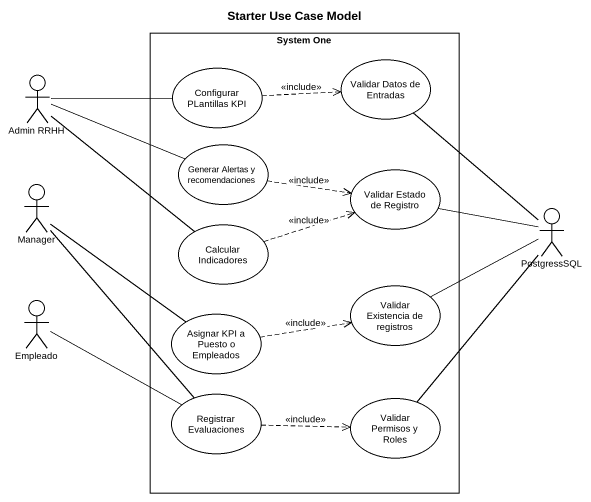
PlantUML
@startuml
title Starter Use Case Model
rectangle "System One" as System_One {
  usecase "Configurar PLantillas KPI" as Configurar_PLantillas_KPI
  usecase "Validar Datos de Entradas" as Validar_Datos_de_Entradas
  usecase "Generar Alertas y recomendaciones" as Generar_Alertas_y
  usecase "Validar Estado de Registro" as Validar_Estado_de_Registro
  usecase "Calcular Indicadores" as Calcular_Indicadores
  usecase "Validar Existencia de registros" as Validar_Existencia_de
  usecase "Asignar KPI a Puesto o Empleados" as Asignar_KPI_a_Puesto_o
  usecase "Registrar Evaluaciones" as Registrar_Evaluaciones
  usecase "Validar Permisos y Roles" as Validar_Permisos_y_Roles
}
actor "Admin RRHH" as Admin_RRHH
actor Manager
actor PostgressSQL
actor Empleado
Configurar_PLantillas_KPI .right.> Validar_Datos_de_Entradas : <<include>>
Admin_RRHH -right- Configurar_PLantillas_KPI
Admin_RRHH -right- Generar_Alertas_y
Admin_RRHH -- Calcular_Indicadores
Generar_Alertas_y .right.> Validar_Estado_de_Registro : <<include>>
Manager -- Asignar_KPI_a_Puesto_o
Manager -- Registrar_Evaluaciones
Calcular_Indicadores .right.> Validar_Estado_de_Registro : <<include>>
PostgressSQL -up- Validar_Datos_de_Entradas
PostgressSQL -left- Validar_Estado_de_Registro
PostgressSQL -left- Validar_Existencia_de
PostgressSQL -- Validar_Permisos_y_Roles
Empleado -right- Registrar_Evaluaciones
Asignar_KPI_a_Puesto_o .right.> Validar_Existencia_de : <<include>>
Registrar_Evaluaciones .right.> Validar_Permisos_y_Roles : <<include>>
@enduml
